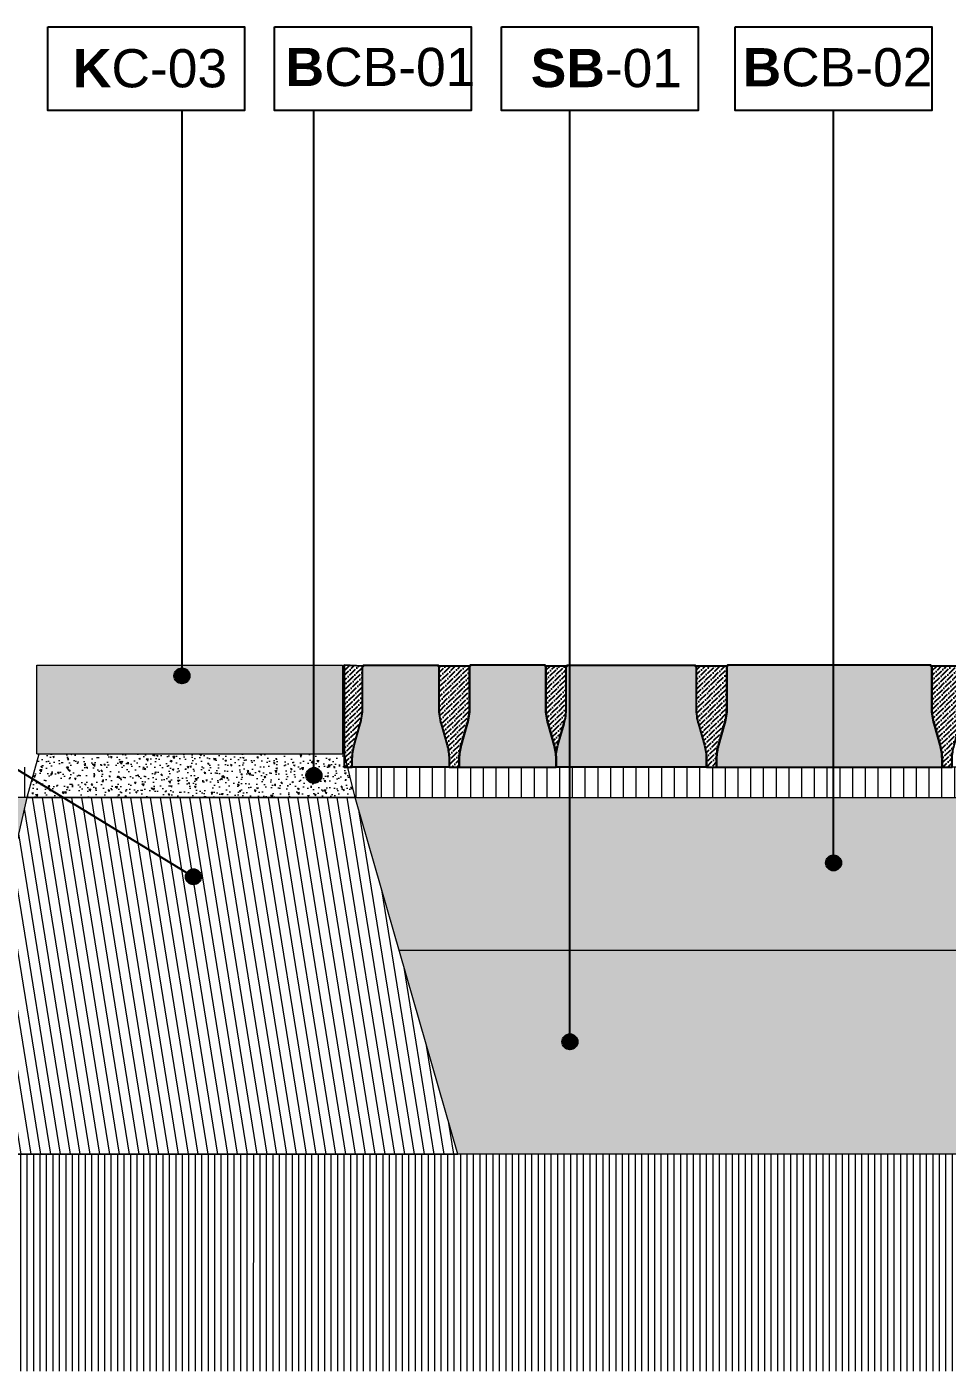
# Model space of a CAD drawing. Header units: metres. Extents: x -325 to 301, y -147 to 149.
# Drawn here: x 69.262 to 70.165, y 58.043 to 59.362 of the extents above; entities that cross this region are included whole.
import ezdxf

# ---------------------------------------------------------------- set-up
doc = ezdxf.new("R2010")
doc.units = ezdxf.units.M
doc.layers.add('-aux', color=50, linetype='Continuous', plot=False)
for name, color, linetype, true_color in [('0-TX-1_25', 7, 'Continuous', 0x3f4f7f), ('3-TR-paviment fort', 7, 'Continuous', 0xd1d1d1), ('EIT_3 TR sorra', 7, 'Continuous', 0xd8ceb0)]:
    doc.layers.add(name, color=color, linetype=linetype, true_color=true_color)
for name, color, linetype, lineweight, true_color in [('03-TR-Paviment_05_Open Joint Precast Pavements', 7, 'Continuous', 5, 0xb3b3b3), ('3-TR sorra granitica', 7, 'Continuous', 0, 0xf2dac9), ('3-TR tot_u', 7, 'Continuous', 5, 0x787878)]:
    doc.layers.add(name, color=color, linetype=linetype, lineweight=lineweight, true_color=true_color)
for name, color, linetype, lineweight in [('1-CM', 7, 'Continuous', 0), ('3-TR Formigó', 252, 'Continuous', 0), ('3-TR Seleccionat', 44, 'Continuous', 0), ('3-TR Tot-u', 37, 'Continuous', 0)]:
    doc.layers.add(name, color=color, linetype=linetype, lineweight=lineweight)
for name, color, linetype in [('1-L- kodolé', 7, 'Continuous'), ('A-KEYPLAN_HATCH', 7, 'Continuous'), ('A_TEXT_2', 7, 'Continuous')]:
    doc.layers.add(name, color=color, linetype=linetype)
doc.styles.get("Standard").update_dxf_attribs({"font": 'arial.ttf'})

# ---------------------------------------------------------------- blocks, each defined once
blk = doc.blocks.new('hatch keyplan 2')
at = {"layer": 'A-KEYPLAN_HATCH'}
blk.add_lwpolyline([(0, 0.005476596624248486), (0.012874798693294, 0.005476596623793739), (0.012874798693294, -2.273736754432321e-13), (0, 0)], close=True, dxfattribs=at)
blk = doc.blocks.new('hatch keyplan')
at = {"layer": 'A-KEYPLAN_HATCH'}
blk.add_blockref('hatch keyplan 2', (1.430579833341536, 0.8521467901477053), dxfattribs=at)
blk = doc.blocks.new('B-CB02')
at = {"layer": 'A-KEYPLAN_HATCH'}
blk.add_blockref('hatch keyplan', (-1.430579833341536, -0.8521467901477053), dxfattribs=at)
at = {"layer": 'A_TEXT_2', "insert": (-0.0007977308478888112, 0.004087061300781514), "char_height": 0.0025, "attachment_point": 1}
blk.add_mtext_dynamic_manual_height_columns('\\pi0.00129;{\\fArial|b1|i0|c0|p34;B}CB-02', width=0.01456192034901793, gutter_width=0.015, heights=[0], dxfattribs=at)
blk = doc.blocks.new('SB-01')
at = {"layer": 'A-KEYPLAN_HATCH'}
blk.add_blockref('hatch keyplan', (-1.430579833341536, -0.8521467901477053), dxfattribs=at)
at = {"layer": 'A_TEXT_2', "insert": (-0.0007977307988561444, 0.004032374434375541), "char_height": 0.0025, "attachment_point": 1}
blk.add_mtext_dynamic_manual_height_columns('\\pi0.00271;{\\fArial|b1|i0|c0|p34;SB}-01', width=0.01456192034901793, gutter_width=0.015, heights=[0], dxfattribs=at)
blk = doc.blocks.new('B-CB01')
at = {"layer": 'A-KEYPLAN_HATCH'}
blk.add_blockref('hatch keyplan', (-1.430579833341536, -0.8521467901477052), dxfattribs=at)
at = {"layer": 'A_TEXT_2', "insert": (-0.0007977308478921419, 0.004105509799023688), "char_height": 0.0025, "attachment_point": 1}
blk.add_mtext_dynamic_manual_height_columns('\\pi0.00152;{\\fArial|b1|i0|c0|p34;B}CB-01', width=0.01456192034901793, gutter_width=0.015, heights=[0], dxfattribs=at)
blk = doc.blocks.new('POINT')
at = {"layer": '0-TX-1_25'}
h = blk.add_hatch(dxfattribs=at)
h.set_pattern_fill('ANGLE', color=256)
h.set_pattern_definition([(0, (-83.74681484067048, -12.72584030761209), (0, 6.985), [5.08, -1.905]), (90, (-83.74681484067048, -12.72584030761209), (-6.985, 4.277078946022131e-16), [5.08, -1.905])])
edge = h.paths.add_edge_path()
edge.add_arc((0, 0), 0.0075, 0, 360)
h = blk.add_hatch(color=256, dxfattribs=at)
h.dxf.hatch_style = 1
edge = h.paths.add_edge_path()
edge.add_arc((0, 0), 0.0075, 0, 360)
blk.add_circle((0, 0), 0.0075, dxfattribs=at)
blk = doc.blocks.new('K02')
at = {"layer": 'A-KEYPLAN_HATCH'}
blk.add_blockref('hatch keyplan', (-1.430579833245696, -0.8521467901477054), dxfattribs=at)
at = {"layer": 'A_TEXT_2', "insert": (-0.0007977307987558913, 0.004020148496218123), "char_height": 0.0025, "attachment_point": 1}
blk.add_mtext_dynamic_manual_height_columns('\\pi0.00244;{\\fArial|b1|i0|c0|p34;K}C-03', width=0.01456192034901793, gutter_width=0.015, heights=[0], dxfattribs=at)

msp = doc.modelspace()

# ---------------------------------------------------------------- hatches: boundary and pattern name
at = {"layer": '03-TR-Paviment_05_Open Joint Precast Pavements'}
h = msp.add_hatch(color=256, dxfattribs=at)
h.dxf.hatch_style = 1
edge = h.paths.add_edge_path()
edge.add_line((69.58116131188193, 58.63575805633994), (69.58116131141627, 58.64395383795457))
edge.add_arc((69.62957886759848, 58.64395383930641), 0.04841755618221556, 164.0009824733315, 180.0000015997192, ccw=False)
edge.add_line((69.58303669659266, 58.65729872839259), (69.58898333744922, 58.67803846303107))
edge.add_arc((69.53405216237587, 58.69378870764267), 0.05714459029745565, 344.0009795872384, 359.9999987135214)
edge.add_line((69.59119675267333, 58.69378870635958), (69.59119675267333, 58.73491398062291))
edge.add_line((69.59119675267333, 58.73491398062291), (69.5919939587436, 58.73491398155423))
edge.add_line((69.5919939587436, 58.73491398155423), (69.59199395781228, 58.73575805829572))
edge.add_line((69.59199395781228, 58.73575805829572), (69.66529175318622, 58.73575805736439))
edge.add_line((69.66529175318622, 58.73575805736439), (69.66529175132358, 58.73491397922592))
edge.add_line((69.66529175132358, 58.73491397922592), (69.66608895692819, 58.73491398295121))
edge.add_line((69.66608895692819, 58.73491398295121), (69.66608895646253, 58.69378870589392))
edge.add_arc((69.72323354510321, 58.69378870740984), 0.05714458864068208, 180.0000015199253, 195.9990206462064)
edge.add_line((69.66830237168664, 58.67803846303107), (69.67424901207754, 58.65729872513296))
edge.add_arc((69.62770684060605, 58.64395383936034), 0.04841755571655446, -5.520878687548247e-06, 15.999013605509106, ccw=False)
edge.add_line((69.6761243963226, 58.64395383469494), (69.6761243963226, 58.63575805633994))
edge.add_line((69.6761243963226, 58.63575805633994), (69.58116131188193, 58.63575805633994))
h = msp.add_hatch(color=256, dxfattribs=at)
h.dxf.hatch_style = 1
edge = h.paths.add_edge_path()
edge.add_line((69.78108748193675, 58.63575805633994), (69.78108748193675, 58.64395383655759))
edge.add_arc((69.73266992220815, 58.6439538367183), 0.0484175597286054, 359.9999998098119, 375.9990189361993)
edge.add_line((69.7792120962947, 58.65729872792693), (69.77326545683512, 58.67803846209975))
edge.add_arc((69.82819663379809, 58.6937887052874), 0.05714459172141124, 179.999999391869, 195.9990185181498, ccw=False)
edge.add_line((69.77105204207668, 58.69378870589392), (69.77105204114535, 58.73491398062291))
edge.add_line((69.77105204114535, 58.73491398062291), (69.77025483647206, 58.73491398062291))
edge.add_line((69.77025483647206, 58.73491398062291), (69.7702548360064, 58.73575805643307))
edge.add_line((69.7702548360064, 58.73575805643307), (69.69695704202944, 58.73575805736439))
edge.add_line((69.69695704202944, 58.73575805736439), (69.69695704202944, 58.73491398015724))
edge.add_line((69.69695704202944, 58.73491398015724), (69.69615983689049, 58.73491398295121))
edge.add_line((69.69615983689049, 58.73491398295121), (69.69615983642483, 58.69378870589392))
edge.add_arc((69.63901525133053, 58.69378870621872), 0.05714458509429221, 344.0009805480629, 359.9999996743445, ccw=False)
edge.add_line((69.69394642166638, 58.67803846396239), (69.68799978174114, 58.6572987246673))
edge.add_arc((69.73454195085735, 58.64395383415717), 0.04841755475826025, 164.000980237225, 179.9999993636152)
edge.add_line((69.68612439609909, 58.64395383469494), (69.68612439703041, 58.63575805633994))
edge.add_line((69.68612439703041, 58.63575805633994), (69.78108748193675, 58.63575805633994))
h = msp.add_hatch(color=256, dxfattribs=at)
h.dxf.hatch_style = 1
edge = h.paths.add_edge_path()
edge.add_line((69.78108748193675, 58.63575805773692), (69.78108748193675, 58.64395383655759))
edge.add_arc((69.82950503527107, 58.6439538341302), 0.04841755333431769, 164.0009780011229, 179.9999971275111, ccw=False)
edge.add_line((69.78296286804446, 58.65729872606428), (69.78890950750404, 58.67803846209975))
edge.add_arc((69.73397832841864, 58.69378870220667), 0.05714459291252252, 344.0009850376208, 360.0000041639036)
edge.add_line((69.79112292133117, 58.69378870635958), (69.79112292039984, 58.73491398015724))
edge.add_line((69.79112292039984, 58.73491398015724), (69.7919201278671, 58.73491398062291))
edge.add_line((69.7919201278671, 58.73491398062291), (69.79192012740144, 58.73575805783005))
edge.add_line((69.79192012740144, 58.73575805783005), (69.9177459991149, 58.7357580596927))
edge.add_line((69.9177459991149, 58.7357580596927), (69.91774599771792, 58.73491398062291))
edge.add_line((69.91774599771792, 58.73491398062291), (69.91854320378819, 58.73491398527952))
edge.add_line((69.91854320378819, 58.73491398527952), (69.91854320378819, 58.69378870868789))
edge.add_arc((69.9756877926617, 58.69378871186058), 0.05714458887351279, 180.0000031810812, 195.9990223073626)
edge.add_line((69.92075661947796, 58.67803846582504), (69.92670325847187, 58.65729872746127))
edge.add_arc((69.88016108816454, 58.64395383340474), 0.0484175568807084, 4.282019801848946e-06, 15.999023408407481, ccw=False)
edge.add_line((69.92857864504525, 58.64395383702325), (69.92857864457959, 58.63575805820258))
edge.add_line((69.92857864457959, 58.63575805820258), (69.78108748193675, 58.63575805773692))
h = msp.add_hatch(color=256, dxfattribs=at)
h.dxf.hatch_style = 1
edge = h.paths.add_edge_path()
edge.add_line((70.15988626289958, 58.63575806053089), (70.1598862638309, 58.64395383935155))
edge.add_arc((70.11146870575908, 58.64395383927944), 0.04841755807181869, 8.533618166016224e-08, 15.99901921172602)
edge.add_line((70.15801087818885, 58.65729873025523), (70.15206423779794, 58.67803846535938))
edge.add_arc((70.20699541618485, 58.69378871043664), 0.05714459361101479, 180.0000008195852, 195.9990199458679, ccw=False)
edge.add_line((70.14985082257384, 58.69378870961921), (70.14985082257384, 58.73491398388254))
edge.add_line((70.14985082257384, 58.73491398388254), (70.14905361743489, 58.73491398388254))
edge.add_line((70.14905361743489, 58.73491398388254), (70.14905361743489, 58.7357580596927))
edge.add_line((70.14905361743489, 58.7357580596927), (69.9494821681253, 58.73575806062402))
edge.add_line((69.9494821681253, 58.73575806062402), (69.9494821681253, 58.73491398341687))
edge.add_line((69.9494821681253, 58.73491398341687), (69.94868496252069, 58.73491398714216))
edge.add_line((69.94868496252069, 58.73491398714216), (69.94868496298635, 58.69378871055054))
edge.add_arc((69.8915403717306, 58.69378870663045), 0.05714459125574946, -15.999015195823915, 3.930457012302213e-06, ccw=False)
edge.add_line((69.94647154915923, 58.67803846675636), (69.94052490923399, 58.65729872746127))
edge.add_arc((69.98706707669342, 58.64395383718396), 0.0484175531014875, 164.0009799617028, 179.9999990880909)
edge.add_line((69.93864952359193, 58.64395383795457), (69.93864952359193, 58.63575805959957))
edge.add_line((69.93864952359193, 58.63575805959957), (70.15988626289958, 58.63575806053089))
at = {"layer": '3-TR Formigó'}
h = msp.add_hatch(dxfattribs=at)
h.set_pattern_fill('ANSI31', color=256, scale=0.003, angle=234.1752438963392, style=0)
h.set_pattern_definition([(279.1752438963392, (30.55168772833082, -33.10948914220818), (0.009403130041245794, 0.001518805592372137), [])])
h.paths.add_polyline_path([(69.26479608225027, 58.61860531283888), (69.26185965275819, 58.60575805443164), (69.26536664602102, 58.61860513225793)])
h.paths.add_polyline_path([(69.58395847193043, 58.60575805445714), (69.26185965275819, 58.60575805443164), (69.18186206996992, 58.2557582942425), (69.68469231127216, 58.25575827721882)])
at = {"layer": '3-TR Seleccionat'}
h = msp.add_hatch(dxfattribs=at)
h.set_pattern_fill('ANSI31', color=256, scale=0.002, angle=225, style=0)
h.set_pattern_definition([(270, (441145.4500372622, -650778.3606754715), (-0.00635, -1.734723475976807e-18), [])])
h.paths.add_polyline_path([(70.83859111886316, 58.25575823815273), (70.83859111700285, 58.04290492563746), (68.00319703128964, 58.0429049251718), (68.00319703119655, 58.25438388771381), (69.59463289343628, 58.25575828026784)])
at = {"layer": '3-TR sorra granitica'}
h = msp.add_hatch(dxfattribs=at)
h.set_pattern_fill('LINE', color=256, scale=0.09999999999999998, angle=54.35352778411538, style=0)
h.set_pattern_definition([(90.00000002286345, (91.6722997689965, 266.791406627779), (-0.0125, -4.988090669677536e-12), [])])
h.paths.add_polyline_path([(69.26185970712761, 58.60575825360166), (69.27004910257507, 58.63575825439423), (68.00319703170875, 58.63575823608519), (68.00319703077743, 58.60575823582442)])
h.paths.add_polyline_path([(69.57657580061712, 58.63575825882426), (69.58395842180398, 58.60575825815096), (70.83859111746618, 58.6057582758713), (70.83859111793184, 58.63575827706339)])
at = {"layer": '3-TR Tot-u'}
h = msp.add_hatch(dxfattribs=at)
h.set_pattern_fill('EARTH', color=256, scale=0.005, angle=-80.8247561036608, style=0)
h.set_pattern_definition([(279.1752438963392, (-118.9625174717181, 17.96984594188383), (0.03640645211205976, -0.02628108149624554), [0.03175, -0.03175]), (279.1752438963392, (-118.9507635591665, 17.9717444488743), (0.03640645211205976, -0.02628108149624554), [0.03175, -0.03175]), (279.1752438963392, (-118.939009646615, 17.97364295586476), (0.03640645211205976, -0.02628108149624554), [0.03175, -0.03175]), (9.175243896339197, (-118.934458840101, 17.97035782067773), (0.02628108149624554, 0.03640645211205976), [0.03175, -0.03175]), (9.175243896339197, (-118.9325603331105, 17.95860390812618), (0.02628108149624554, 0.03640645211205976), [0.03175, -0.03175]), (9.175243896339197, (-118.93066182612, 17.94684999557462), (0.02628108149624554, 0.03640645211205976), [0.03175, -0.03175])])
h.paths.add_polyline_path([(69.18186206277434, 58.25575826276072), (69.22757500538798, 58.45575829269485), (68.00319703124309, 58.45575833414706), (68.00319703124309, 58.25575828026784)])
h.paths.add_polyline_path([(69.62713008555798, 58.45575827916763), (69.68469231758294, 58.25575825529202), (70.83859111209202, 58.25575823815273), (70.83859111886316, 58.45575823815273)])
at = {"layer": '3-TR tot_u'}
h = msp.add_hatch(dxfattribs=at)
h.set_pattern_fill('AR-CONC', color=256, scale=8.999999999999999e-05, angle=89.12013604502302)
h.set_pattern_definition([(139.120136045023, (-14.60224053864265, 37.49996904328325), (0.001686133734558681, 0.01637265856101822), [0.0017145, -0.0188595]), (84.12013604502302, (-14.60224053864265, 37.49996904328325), (-0.01724179617372197, -0.00290748711466006), [0.0013716, -0.0150876525753]), (189.571580745023, (-14.60210002789198, 37.50133342711472), (-0.01555566173899593, 0.01346517139233876), [0.001457100792, -0.016028122014]), (135.304336045023, (-14.60681199956234, 37.50003925054683), (0.004158003480228345, 0.0243361331650143), [0.00257175, -0.02828925]), (185.755693655023, (-14.60646550175926, 37.50206725987521), (-0.02193762528519581, 0.02170580378220735), [0.0021856520826, -0.0240422047344]), (80.30428721502301, (-14.60681199956234, 37.50003925054683), (-0.02193762528408031, 0.02170580378340302), [0.0020573970363, -0.0226313758728]), (110.120136045023, (-14.60563403070061, 37.50230742919078), (0.009412318671021732, 0.01350235245712325), [0.001714499999999998, -0.01885949999999997]), (55.12013604502305, (-14.60563403070061, 37.50230742919078), (-0.01648954995488549, 0.005816080520404791), [0.0013716, -0.0150876]), (160.571581045023, (-14.60484967080677, 37.50343262522829), (-0.007077231369881504, 0.01931843294841979), [0.001457100791999999, -0.01602809438399998]), (126.620136045023, (-14.60224053864265, 37.49996904328325), (-0.007604787665115693, 0.0003947993495843407), [0, -0.01490472, 0, -0.0153162, 0, -0.01514475]), (96.620136045023, (-14.60224053864265, 37.49996904328325), (-0.00892284167387205, 0.006151513382976603), [0, -0.00873252, 0, -0.01456182, 0, -0.005772150000000001]), (56.62013604502302, (-14.60231881974157, 37.4948718643578), (0.0007029168097867468, 0.01219379739058277), [0, -0.005715, 0, -0.0178308, 0, -0.0236601]), (46.62013604502302, (-14.60235392337336, 37.49258613389797), (-0.002083394992122018, 0.01336519464819413), [0, -0.0074295, 0, -0.01184148, 0, -0.0168021])])
h.paths.add_polyline_path([(69.58395847193044, 58.60575805445719), (69.57343887495027, 58.64850546198363), (69.27352883289593, 58.64850546058956), (69.2618596527582, 58.60575805443164)])
h = msp.add_hatch(dxfattribs=at)
h.set_pattern_fill('AR-CONC', color=256, scale=0.0002, angle=90.26641431039367)
h.set_pattern_definition([(140.2664143103937, (269988.4054339312, -738412.7967293523), (0.003018358551071247, 0.03645136258436954), [0.00381, -0.04191]), (85.26641431039367, (269988.4054339312, -738412.7967293523), (-0.03817818106754276, -0.007226282933233686), [0.003048, -0.033528116834]), (190.7178590103937, (269988.4056854604, -738412.7936917485), (-0.03515982095845395, 0.02922507956224307), [0.00323800176, -0.03561804892000001]), (136.4506143103937, (269988.395274041, -738412.7967765942), (0.00815628255818146, 0.05425431968784703), [0.005715, -0.062865]), (186.9019719203937, (269988.3959537258, -738412.7922554049), (-0.04970546584793135, 0.04725021761608914), [0.004857004628, -0.053427121632]), (81.45056548039366, (269988.395274041, -738412.7967765942), (-0.04970546584550613, 0.04725021761879526), [0.004571993414, -0.050291946384]), (111.2664143103937, (269988.3977903926, -738412.7916848386), (0.02031182351307306, 0.03041765279537408), [0.00381, -0.04191]), (56.2664143103937, (269988.3977903926, -738412.7916848386), (-0.03689466829018208, 0.01218898497184377), [0.003048, -0.033528]), (161.7178593103937, (269988.3994830446, -738412.7891500342), (-0.01658284496692729, 0.04260663769872181), [0.003238001759999998, -0.03561798751999996]), (127.7664143103937, (269988.4054339312, -738412.7967293523), (-0.01691369723239765, 0.0005390813352213942), [0, -0.0331216, 0, -0.034036, 0, -0.033655]), (97.76641431039367, (269988.4054339312, -738412.7967293523), (-0.02009803784807661, 0.01327062430379522), [0, -0.0194056, 0, -0.0323596, 0, -0.012827]), (57.76641431039366, (269988.4054866059, -738412.8080576299), (0.001019642850235293, 0.02712315336894964), [0, -0.0127, 0, -0.039624, 0, -0.052578]), (47.76641431039366, (269988.4055102268, -738412.8131375749), (-0.005222997154178432, 0.02960187044262312), [0, -0.01651, 0, -0.0263144, 0, -0.037338])])
h.paths.add_polyline_path([(69.22757499848511, 58.45575826249408), (69.2618596527582, 58.60575805443165), (68.00319703124309, 58.60575823582442), (68.00319703124309, 58.45575828099357)])
h.paths.add_polyline_path([(69.58395847193043, 58.60575805445713), (69.62713009209435, 58.45575825645707), (70.83859111886316, 58.45575823815273), (70.83859111886316, 58.6057582758713)])
at = {"layer": '3-TR-paviment fort'}
msp.add_hatch(color=256, dxfattribs=at).paths.add_polyline_path([(69.57166623353993, 58.73575805771362), (69.57164936775376, 58.6485081966148), (69.27164901869406, 58.64860314541694), (69.27166623884847, 58.73581604954053)])
at = {"layer": 'EIT_3 TR sorra'}
h = msp.add_hatch(dxfattribs=at)
h.set_pattern_fill('ANSI36', color=256, scale=0.001075000000000009, angle=-0.5853068080104545, style=0, double=1)
h.set_pattern_definition([(44.41469319198954, (39.52257316867173, -11.57189437160696), (0.001877787426372729, 0.006618133599094154), [0.00853281250000004, -0.00170656250000001, 0, -0.00170656250000001])])
edge = h.paths.add_edge_path()
edge.add_line((69.57319701328709, 58.63575493972029), (69.58116131188193, 58.63575805633994))
edge.add_line((69.58116131188193, 58.63575805633994), (69.58115875910393, 58.64395383533983))
edge.add_arc((69.62957630592106, 58.6439689179003), 0.04841754916632017, 164.0188290939622, 180.0178482200737, ccw=False)
edge.add_line((69.58302998722122, 58.6572993073457), (69.58897016327266, 58.67804089870823))
edge.add_arc((69.53403408829298, 58.69377402391757), 0.05714458472178788, 344.0188335243519, 360.0178526505692)
edge.add_line((69.59117867024078, 58.69379182945744), (69.59116585358014, 58.73492059023076))
edge.add_line((69.59116585358014, 58.73492059023076), (69.57319703121514, 58.73575805771362))
edge.add_line((69.57319703121514, 58.73575805771362), (69.57319703121514, 58.69378245851053))
edge.add_line((69.57319703121514, 58.69378245851053), (69.57319703121514, 58.67803290525619))
edge.add_line((69.57319703121514, 58.67803290525619), (69.57319703121514, 58.65729502177734))
edge.add_line((69.57319703121514, 58.65729502177734), (69.57319703121514, 58.64395071783409))
edge.add_line((69.57319703121514, 58.64395071783409), (69.57319701328709, 58.63575493972029))
edge.add_line((69.57319701328709, 58.63575493972029), (69.58116131188193, 58.63575805633994))
h = msp.add_hatch(dxfattribs=at)
h.set_pattern_fill('ANSI36', color=256, scale=0.001075000000000009, angle=-0.5853068080104545, style=0, double=1)
h.set_pattern_definition([(44.41469319198954, (39.41761008352325, -11.57189437160696), (0.001877787426372729, 0.006618133599094154), [0.00853281250000004, -0.00170656250000001, 0, -0.00170656250000001])])
edge = h.paths.add_edge_path()
edge.add_line((69.67612439954893, 58.63575493978348), (69.68612439703041, 58.63575805633994))
edge.add_line((69.68612439703041, 58.63575805633994), (69.68612184425241, 58.64395383533983))
edge.add_arc((69.73453939106955, 58.6439689179003), 0.04841754916632017, 164.0188290939622, 180.0178482200737, ccw=False)
edge.add_line((69.68799307236971, 58.6572993073457), (69.69393324842115, 58.67804089870823))
edge.add_arc((69.63899717344147, 58.69377402391757), 0.05714458472178788, 344.0188335243519, 360.0178526505693)
edge.add_line((69.69614175538926, 58.69379182945744), (69.69612893872862, 58.73492059023076))
edge.add_line((69.69612893872862, 58.73492059023076), (69.6660580628362, 58.73491121901377))
edge.add_line((69.6660580628362, 58.73491121901377), (69.66607088041803, 58.69378245851053))
edge.add_arc((69.72321546865017, 58.69380026101046), 0.05714459100517891, 180.017849600627, 196.0168687269365)
edge.add_line((69.66828920194955, 58.67803290525619), (69.67424230332934, 58.65729502177734))
edge.add_arc((69.6277042979348, 58.64393563274473), 0.04841755075824079, 0.017851212097582447, 16.016870338310184, ccw=False)
edge.add_line((69.67612184634307, 58.64395071783409), (69.67612439954893, 58.63575493978348))
edge.add_line((69.67612439954893, 58.63575493978348), (69.68612439703041, 58.63575805633994))
h = msp.add_hatch(dxfattribs=at)
h.set_pattern_fill('ANSI36', color=256, scale=0.001075000000000009, angle=-0.5853068080104545, style=0, double=1)
h.set_pattern_definition([(44.41469319198954, (39.41761008048027, -11.5719239585337), (0.001877787426372729, 0.006618133599094154), [0.00853281250000004, -0.00170656250000001, 0, -0.00170656250000001])])
edge = h.paths.add_edge_path()
edge.add_line((69.78108748193675, 58.63575805633994), (69.78108492826561, 58.64395383437184))
edge.add_arc((69.82950247942257, 58.64396892112212), 0.04841755350744981, 164.0188340504495, 180.0178531765575, ccw=False)
edge.add_line((69.7829561553962, 58.65729930773614), (69.78889633195034, 58.67804089818682))
edge.add_arc((69.73396024631555, 58.69377402614046), 0.05714459572067044, 344.018833820474, 360.0178529466926)
edge.add_line((69.79110483926213, 58.6937918319791), (69.79109202371671, 58.73492059978781))
edge.add_line((69.79109202371671, 58.73492059978781), (69.7710211472511, 58.73491434310834))
edge.add_line((69.7710211472511, 58.73491434310834), (69.77103396138195, 58.69378557570877))
edge.add_arc((69.82817855161095, 58.6938033813722), 0.0571445930030311, 180.0178527718653, 196.0168718981762)
edge.add_line((69.77325228386273, 58.67803602202659), (69.77920538388409, 58.65729813756106))
edge.add_arc((69.7326673871683, 58.64393873820269), 0.04841754526547819, 0.017865790663677217, 16.016884916877416, ccw=False)
edge.add_line((69.78108493007997, 58.64395383560989), (69.78108748290474, 58.63575805544679))
h = msp.add_hatch(dxfattribs=at)
h.set_pattern_fill('ANSI36', color=256, scale=0.001075000000000009, angle=-0.5853068080104545, style=0, double=1)
h.set_pattern_definition([(44.41469319198954, (39.16508495696173, -11.57189418002698), (0.001877787426372729, 0.006618133599094154), [0.00853281250000004, -0.00170656250000001, 0, -0.00170656250000001])])
edge = h.paths.add_edge_path()
edge.add_line((69.92864952611045, 58.63575513136346), (69.93864952359193, 58.63575824791992))
edge.add_line((69.93864952359193, 58.63575824791992), (69.93864697081393, 58.64395402691981))
edge.add_arc((69.98706451763107, 58.64396910948027), 0.04841754916632017, 164.0188290939622, 180.0178482200737, ccw=False)
edge.add_line((69.94051819893123, 58.65729949892567), (69.94645837498267, 58.67804109028821))
edge.add_arc((69.89152230000299, 58.69377421549755), 0.05714458472178788, 344.0188335243519, 360.0178526505693)
edge.add_line((69.94866688195079, 58.69379202103742), (69.94865406529014, 58.73492078181074))
edge.add_line((69.94865406529014, 58.73492078181074), (69.91858318939772, 58.73491141059375))
edge.add_line((69.91858318939772, 58.73491141059375), (69.91859600697956, 58.6937826500905))
edge.add_arc((69.97574059521169, 58.69380045259044), 0.05714459100517891, 180.017849600627, 196.0168687269365)
edge.add_line((69.92081432851107, 58.67803309683617), (69.92676742989086, 58.65729521335732))
edge.add_arc((69.88022942449632, 58.64393582432471), 0.04841755075824079, 0.017851212097582447, 16.016870338310184, ccw=False)
edge.add_line((69.92864697290459, 58.64395090941407), (69.92864952611045, 58.63575513136346))
edge.add_line((69.92864952611045, 58.63575513136346), (69.93864952359193, 58.63575824791992))
h = msp.add_hatch(dxfattribs=at)
h.set_pattern_fill('ANSI36', color=256, scale=0.001075000000000009, angle=-0.5853068080104545, style=0, double=1)
h.set_pattern_definition([(44.41469319198954, (38.93384821601498, -11.57189417253867), (0.001877787426372729, 0.006618133599094154), [0.00853281250000004, -0.00170656250000001, 0, -0.00170656250000001])])
edge = h.paths.add_edge_path()
edge.add_line((70.1598862670572, 58.63575513885177), (70.16988626453869, 58.63575825540823))
edge.add_line((70.16988626453869, 58.63575825540823), (70.16988371176069, 58.64395403440812))
edge.add_arc((70.21830125857782, 58.64396911696858), 0.04841754916632017, 164.0188290939622, 180.0178482200737, ccw=False)
edge.add_line((70.17175493987799, 58.65729950641398), (70.17769511592942, 58.67804109777652))
edge.add_arc((70.12275904094975, 58.69377422298586), 0.05714458472178788, 344.0188335243519, 360.0178526505693)
edge.add_line((70.17990362289754, 58.69379202852573), (70.1798908062369, 58.73492078929905))
edge.add_line((70.1798908062369, 58.73492078929905), (70.14981993034448, 58.73491141808206))
edge.add_line((70.14981993034448, 58.73491141808206), (70.1498327479263, 58.69378265757882))
edge.add_arc((70.20697733615843, 58.6938004600788), 0.05714459100517892, 180.0178496006768, 196.0168687269884)
edge.add_line((70.15205106945783, 58.67803310432448), (70.15800417083761, 58.65729522084563))
edge.add_arc((70.11146616544308, 58.64393583181302), 0.04841755075824079, 0.017851212097582447, 16.016870338310184, ccw=False)
edge.add_line((70.15988371385134, 58.64395091690238), (70.1598862670572, 58.63575513885177))
edge.add_line((70.1598862670572, 58.63575513885177), (70.16988626453869, 58.63575825540823))

# ---------------------------------------------------------------- linework, layer by layer
at = {"layer": '-aux'}
for points in [[(69.57319701328709, 58.63575493972029), (69.58116131188193, 58.63575805633994), (69.58115875910393, 58.64395383533983, -0.06992251114754273), (69.58302998722122, 58.6572993073457), (69.58897016327266, 58.67804089870823, 0.06992251114800961), (69.59117867024078, 58.69379182945744), (69.59116585358014, 58.73492059023076), (69.57319703121514, 58.73575805771362), (69.57319703121514, 58.69378245851053), (69.57319703121514, 58.67803290525619), (69.57319703121514, 58.65729502177734), (69.57319703121514, 58.64395071783409), (69.57319701328709, 58.63575493972029), (69.58116131188193, 58.63575805633994)], [(69.67612439954893, 58.63575493978348), (69.68612439703041, 58.63575805633994), (69.68612184425241, 58.64395383533983, -0.06992251114754273), (69.68799307236971, 58.6572993073457), (69.69393324842115, 58.67804089870823, 0.06992251114800961), (69.69614175538926, 58.69379182945744), (69.69612893872862, 58.73492059023076), (69.6660580628362, 58.73491121901377), (69.66607088041803, 58.69378245851053, 0.0699225111484148), (69.66828920194955, 58.67803290525619), (69.67424230332934, 58.65729502177734, -0.06992251114798485), (69.67612184634307, 58.64395071783409), (69.67612439954893, 58.63575493978348), (69.68612439703041, 58.63575805633994)], [(69.78108748290474, 58.63575805544679), (69.78108748193675, 58.63575805633994), (69.78108492826561, 58.64395383437184, -0.06992251114754273), (69.7829561553962, 58.65729930773614), (69.78889633195034, 58.67804089818682, 0.06992251114800961), (69.79110483926213, 58.6937918319791), (69.79109202371671, 58.73492059978781), (69.7710211472511, 58.73491434310834), (69.77103396138195, 58.69378557570877, 0.0699225111484148), (69.77325228386273, 58.67803602202659), (69.77920538388409, 58.65729813756106, -0.06992251114798485), (69.78108493007997, 58.64395383560989), (69.78108748290474, 58.63575805544679), (69.78108748193675, 58.63575805633994)], [(69.92864952611045, 58.63575513136346), (69.93864952359193, 58.63575824791992), (69.93864697081393, 58.64395402691981, -0.06992251114754273), (69.94051819893123, 58.65729949892567), (69.94645837498267, 58.67804109028821, 0.06992251114800961), (69.94866688195079, 58.69379202103742), (69.94865406529014, 58.73492078181074), (69.91858318939772, 58.73491141059375), (69.91859600697956, 58.6937826500905, 0.0699225111484148), (69.92081432851107, 58.67803309683617), (69.92676742989086, 58.65729521335732, -0.06992251114798485), (69.92864697290459, 58.64395090941407), (69.92864952611045, 58.63575513136346), (69.93864952359193, 58.63575824791992)], [(70.1598862670572, 58.63575513885177), (70.16988626453869, 58.63575825540823), (70.16988371176069, 58.64395403440812, -0.06992251114754273), (70.17175493987799, 58.65729950641398), (70.17769511592942, 58.67804109777652, 0.06992251114800961), (70.17990362289754, 58.69379202852573), (70.1798908062369, 58.73492078929905), (70.14981993034448, 58.73491141808206), (70.1498327479263, 58.69378265757882, 0.0699225111484148), (70.15205106945783, 58.67803310432448), (70.15800417083761, 58.65729522084563, -0.06992251114798485), (70.15988371385134, 58.64395091690238), (70.1598862670572, 58.63575513885177), (70.16988626453869, 58.63575825540823)]]:
    msp.add_lwpolyline(points, format="xyb", dxfattribs=at)
at = {"layer": '0-TX-1_25'}
for points in [[(69.16549916559978, 59.28002074416236), (69.16549916559978, 58.6859118347661), (69.42521029434705, 58.52807476089509)], [(69.41426584714817, 58.72363149237572), (69.41426584714817, 59.28002074415524)], [(69.54348024788408, 58.62749899722559), (69.5434802478956, 59.28002074414947)], [(69.79469126383171, 58.36613283478204), (69.79469126383171, 59.28002074416236)], [(70.05340569746531, 58.54167946148937), (70.05340569746531, 59.28002074416236)]]:
    msp.add_lwpolyline(points, dxfattribs=at)
at = {"layer": '1-CM'}
for p, q in [((69.57319701235586, 58.60575800885334), (68.00319703124309, 58.60575805759255)), ((69.57319701142454, 58.60575828099357), (70.83859111746618, 58.60575823815273))]:
    msp.add_line(p, q, dxfattribs=at)
for points in [[(69.57166623353993, 58.73575805771362), (69.57164936775376, 58.6485081966148), (69.27164901869406, 58.64860314541694), (69.27166623884847, 58.73581604954053)], [(69.58395847193046, 58.60575805445714), (69.57343887495027, 58.64850546198363), (69.27352883289593, 58.64850546058956), (69.2618596527582, 58.60575805443164)], [(69.60517578019034, 58.60575823582442), (70.83859111746618, 58.6057582758713), (70.83859111793184, 58.63575827706339), (69.60517578112166, 58.63575823608519)], [(69.58395847193043, 58.60575805445714), (69.26185965275819, 58.60575805443164), (69.18186206996992, 58.2557582942425), (69.68469231127216, 58.25575827721882)]]:
    msp.add_lwpolyline(points, close=True, dxfattribs=at)
for points in [[(69.27166623884847, 58.73581604954053), (69.57166623353993, 58.73575805771362)], [(69.27164901869406, 58.64860314541694), (69.57164936775376, 58.6485081966148)], [(70.83859111886316, 58.45575823815273), (69.62713008016554, 58.45575827916763)], [(70.83859111209202, 58.25575823815273), (68.00319703124309, 58.25575833414706)]]:
    msp.add_lwpolyline(points, dxfattribs=at)
at = {"layer": '1-L- kodolé'}
for points in [[(69.58116131188193, 58.63575805633994), (69.58116131141627, 58.64395383795457, -0.06992251114875708), (69.58303669659266, 58.65729872839259), (69.58898333744922, 58.67803846303107, 0.0699225111482901), (69.59119675267333, 58.69378870635958), (69.59119675267333, 58.73491398062291), (69.5919939587436, 58.73491398155423), (69.59199395781228, 58.73575805829572), (69.66529175318622, 58.73575805736439), (69.66529175132358, 58.73491397922592), (69.66608895692819, 58.73491398295121), (69.66608895646253, 58.69378870589392, 0.0699225111482901), (69.66830237168664, 58.67803846303107), (69.67424901207754, 58.65729872513296, -0.06992251114875708), (69.6761243963226, 58.64395383469494), (69.6761243963226, 58.63575805633994)], [(69.78108748193675, 58.63575805633994), (69.78108748193675, 58.64395383655759, 0.06992251114875708), (69.7792120962947, 58.65729872792693), (69.77326545683512, 58.67803846209975, -0.0699225111482901), (69.77105204207668, 58.69378870589392), (69.77105204114535, 58.73491398062291), (69.77025483647206, 58.73491398062291), (69.7702548360064, 58.73575805643307), (69.69695704202944, 58.73575805736439), (69.69695704202944, 58.73491398015724), (69.69615983689049, 58.73491398295121), (69.69615983642483, 58.69378870589392, -0.0699225111482901), (69.69394642166638, 58.67803846396239), (69.68799978174114, 58.6572987246673, 0.06992251114875708), (69.68612439609909, 58.64395383469494), (69.68612439703041, 58.63575805633994)], [(69.78108748193675, 58.63575805773692), (69.78108748193675, 58.64395383655759, -0.06992251114875708), (69.78296286804446, 58.65729872606428), (69.78890950750404, 58.67803846209975, 0.0699225111482901), (69.79112292133117, 58.69378870635958), (69.79112292039984, 58.73491398015724), (69.7919201278671, 58.73491398062291), (69.79192012740144, 58.73575805783005), (69.9177459991149, 58.7357580596927), (69.91774599771792, 58.73491398062291), (69.91854320378819, 58.73491398527952), (69.91854320378819, 58.69378870868789, 0.0699225111482901), (69.92075661947796, 58.67803846582504), (69.92670325847187, 58.65729872746127, -0.06992251114875708), (69.92857864504525, 58.64395383702325), (69.92857864457959, 58.63575805820258)], [(70.15988626289958, 58.63575806053089), (70.1598862638309, 58.64395383935155, 0.06992251114875708), (70.15801087818885, 58.65729873025523), (70.15206423779794, 58.67803846535938, -0.0699225111482901), (70.14985082257384, 58.69378870961921), (70.14985082257384, 58.73491398388254), (70.14905361743489, 58.73491398388254), (70.14905361743489, 58.7357580596927), (69.9494821681253, 58.73575806062402), (69.9494821681253, 58.73491398341687), (69.94868496252069, 58.73491398714216), (69.94868496298635, 58.69378871055054, -0.0699225111482901), (69.94647154915923, 58.67803846675636), (69.94052490923399, 58.65729872746127, 0.06992251114875708), (69.93864952359193, 58.64395383795457), (69.93864952359193, 58.63575805959957)]]:
    msp.add_lwpolyline(points, format="xyb", close=True, dxfattribs=at)

# ---------------------------------------------------------------- block references
at = {"color": 244, "true_color": 0x991b1e, "xscale": 14.99999999999007, "yscale": 14.99999999999007, "zscale": 14.99999999999007}
msp.add_blockref('K02', (69.28228367120043, 59.28002074415695), dxfattribs=at)
at = {"layer": '0-TX-1_25', "xscale": 15, "yscale": 15, "zscale": 15}
for name, p in [('B-CB01', (69.50481867520759, 59.28002074415043)), ('SB-01', (69.72753919207487, 59.28002074416407)), ('B-CB02', (69.95684470726562, 59.28002074416407))]:
    msp.add_blockref(name, p, dxfattribs=at)
at = {"layer": '0-TX-1_25'}
for p in [(69.4139426005106, 58.72528151637754), (69.54348024788408, 58.62749899722559), (70.05340569746531, 58.54167946148937), (69.42521029434705, 58.52807476089509), (69.79469126383171, 58.36613283478204)]:
    msp.add_blockref('POINT', p, dxfattribs=at)

doc.saveas('drawing.dxf')
